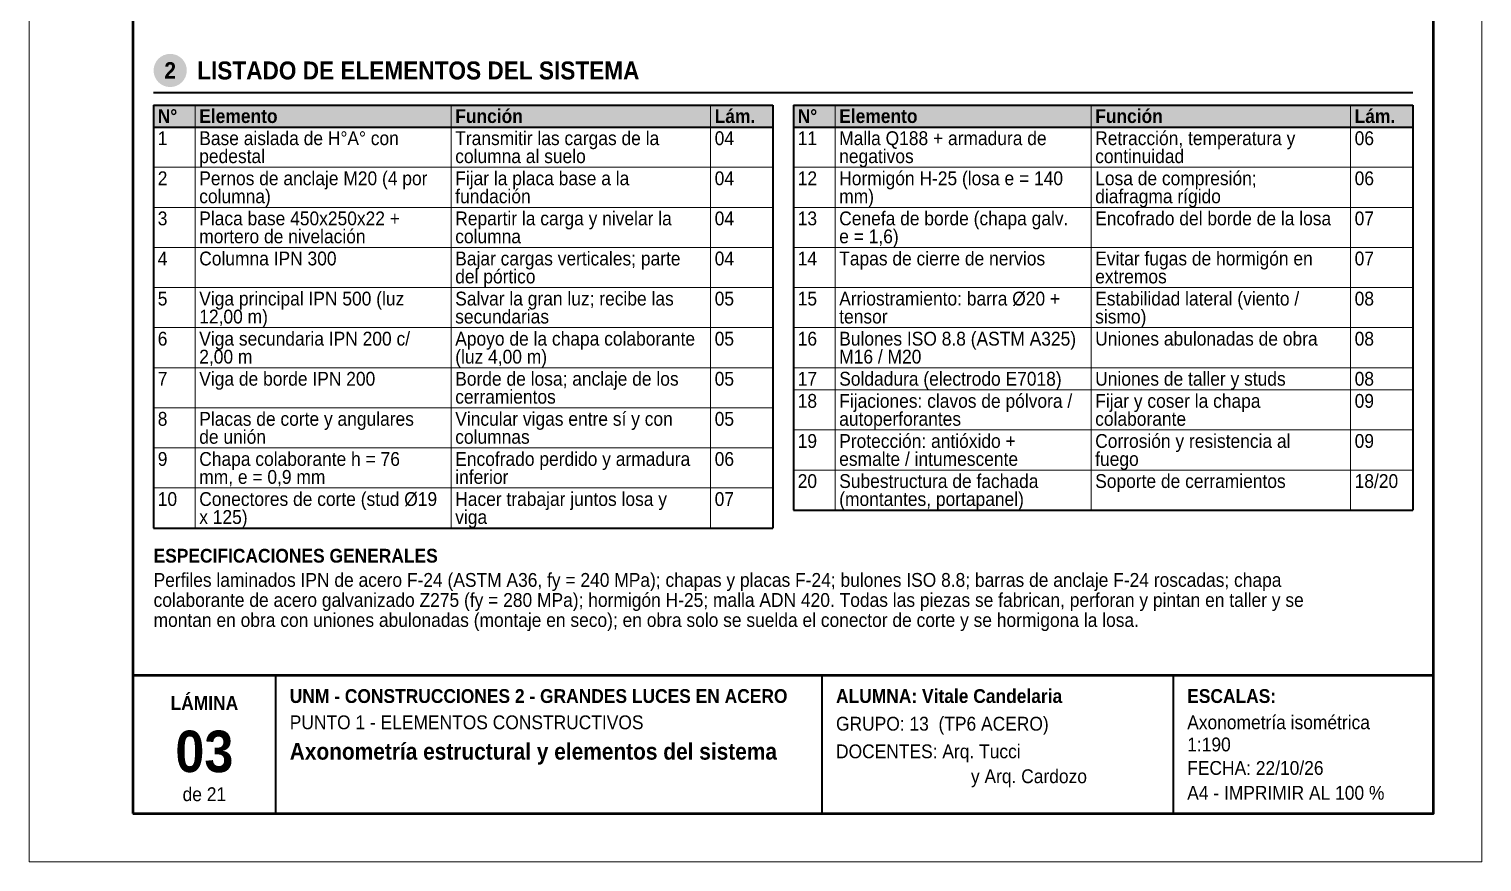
# Model space of a CAD drawing. Header units: millimetres. Extents: x 0 to 210, y 0 to 297.
# Drawn here: x 0 to 210, y 0 to 120.5 of the extents above; entities that cross this region are included whole.
import ezdxf
from ezdxf.enums import TextEntityAlignment as Align

# ---------------------------------------------------------------- set-up
doc = ezdxf.new("R2010")
doc.units = ezdxf.units.MM
doc.header["$LTSCALE"] = 0.35
for name, color, linetype in [('0-MARCO', 7, 'Continuous'), ('3-TABLAS', 7, 'Continuous'), ('3-TEXTOS', 7, 'Continuous'), ('3-TITULOS', 7, 'Continuous')]:
    doc.layers.add(name, color=color, linetype=linetype)
doc.styles.add('ARIAL', font='arial.ttf')
doc.styles.add('ARIAL-NEGRITA', font='arialbd.ttf')

msp = doc.modelspace()

# ---------------------------------------------------------------- hatches: boundary and pattern name
at = {"layer": '3-TABLAS', "true_color": 0xe6e6e6}
h = msp.add_hatch(color=254, dxfattribs=at)
h.dxf.hatch_style = 1
h.paths.add_polyline_path([(18, 109.5), (107.5, 109.5), (107.5, 106.3), (18, 106.3)])
h = msp.add_hatch(color=254, dxfattribs=at)
h.dxf.hatch_style = 1
h.paths.add_polyline_path([(110.5, 109.5), (200, 109.5), (200, 106.3), (110.5, 106.3)])
at = {"layer": '3-TITULOS'}
h = msp.add_hatch(color=7, dxfattribs=at)
h.dxf.hatch_style = 1
edge = h.paths.add_edge_path()
edge.add_arc((20.4, 114.5), 2.4, 0, 360)

# ---------------------------------------------------------------- linework, layer by layer
at = {"layer": '0-MARCO', "color": 9, "lineweight": 0}
msp.add_lwpolyline([(0, 0), (210, 0), (210, 297), (0, 297)], close=True, dxfattribs=at)
at = {"layer": '0-MARCO', "lineweight": 50}
msp.add_lwpolyline([(15, 7), (203, 7), (203, 290), (15, 290)], close=True, dxfattribs=at)
msp.add_lwpolyline([(15, 27), (203, 27)], dxfattribs=at)
at = {"layer": '0-MARCO', "lineweight": 35}
for points in [[(35.68, 7), (35.68, 27)], [(114.64, 7), (114.64, 27)], [(165.4, 7), (165.4, 27)]]:
    msp.add_lwpolyline(points, dxfattribs=at)
at = {"layer": '3-TABLAS', "lineweight": 35}
for points in [[(18, 109.5), (107.5, 109.5)], [(18, 109.5), (18, 48.3)], [(107.5, 109.5), (107.5, 48.3)], [(110.5, 109.5), (200, 109.5)], [(110.5, 109.5), (110.5, 50.9)], [(200, 109.5), (200, 50.9)], [(18, 106.3), (107.5, 106.3)], [(110.5, 106.3), (200, 106.3)], [(110.5, 50.9), (200, 50.9)], [(18, 48.3), (107.5, 48.3)]]:
    msp.add_lwpolyline(points, dxfattribs=at)
at = {"layer": '3-TABLAS', "lineweight": 13}
for points in [[(24, 109.5), (24, 48.3)], [(61, 109.5), (61, 48.3)], [(98.5, 109.5), (98.5, 48.3)], [(116.5, 109.5), (116.5, 50.9)], [(153.5, 109.5), (153.5, 50.9)], [(191, 109.5), (191, 50.9)], [(18, 100.5), (107.5, 100.5)], [(110.5, 100.5), (200, 100.5)], [(18, 94.7), (107.5, 94.7)], [(110.5, 94.7), (200, 94.7)], [(18, 88.9), (107.5, 88.9)], [(110.5, 88.9), (200, 88.9)], [(18, 83.1), (107.5, 83.1)], [(110.5, 83.1), (200, 83.1)], [(18, 77.3), (107.5, 77.3)], [(110.5, 77.3), (200, 77.3)], [(18, 71.5), (107.5, 71.5)], [(110.5, 71.5), (200, 71.5)], [(110.5, 68.3), (200, 68.3)], [(18, 65.7), (107.5, 65.7)], [(110.5, 62.5), (200, 62.5)], [(18, 59.9), (107.5, 59.9)], [(110.5, 56.7), (200, 56.7)], [(18, 54.1), (107.5, 54.1)]]:
    msp.add_lwpolyline(points, dxfattribs=at)
at = {"layer": '3-TITULOS', "lineweight": 35}
msp.add_lwpolyline([(18, 111.3), (200, 111.3)], dxfattribs=at)

# ---------------------------------------------------------------- texts
at = {"layer": '3-TABLAS', "width": 0.9}
for s, style, p in [('N°', 'ARIAL-NEGRITA', (18.6, 106.9)), ('Elemento', 'ARIAL-NEGRITA', (24.6, 106.9)), ('Función', 'ARIAL-NEGRITA', (61.6, 106.9)), ('Lám.', 'ARIAL-NEGRITA', (99.1, 106.9)), ('N°', 'ARIAL-NEGRITA', (111.1, 106.9)), ('Elemento', 'ARIAL-NEGRITA', (117.1, 106.9)), ('Función', 'ARIAL-NEGRITA', (154.1, 106.9)), ('Lám.', 'ARIAL-NEGRITA', (191.6, 106.9)), ('1', 'ARIAL', (18.6, 103.7)), ('Base aislada de H°A° con', 'ARIAL', (24.6, 103.7)), ('Transmitir las cargas de la', 'ARIAL', (61.6, 103.7)), ('04', 'ARIAL', (99.1, 103.7)), ('11', 'ARIAL', (111.1, 103.7)), ('Malla Q188 + armadura de', 'ARIAL', (117.1, 103.7)), ('Retracción, temperatura y', 'ARIAL', (154.1, 103.7)), ('06', 'ARIAL', (191.6, 103.7)), ('pedestal', 'ARIAL', (24.6, 101.1)), ('columna al suelo', 'ARIAL', (61.6, 101.1)), ('negativos', 'ARIAL', (117.1, 101.1)), ('continuidad', 'ARIAL', (154.1, 101.1)), ('2', 'ARIAL', (18.6, 97.9)), ('Pernos de anclaje M20 (4 por', 'ARIAL', (24.6, 97.9)), ('Fijar la placa base a la', 'ARIAL', (61.6, 97.9)), ('04', 'ARIAL', (99.1, 97.9)), ('12', 'ARIAL', (111.1, 97.9)), ('Hormigón H-25 (losa e = 140', 'ARIAL', (117.1, 97.9)), ('Losa de compresión;', 'ARIAL', (154.1, 97.9)), ('06', 'ARIAL', (191.6, 97.9)), ('columna)', 'ARIAL', (24.6, 95.3)), ('fundación', 'ARIAL', (61.6, 95.3)), ('mm)', 'ARIAL', (117.1, 95.3)), ('diafragma rígido', 'ARIAL', (154.1, 95.3)), ('3', 'ARIAL', (18.6, 92.1)), ('Placa base 450x250x22 +', 'ARIAL', (24.6, 92.1)), ('Repartir la carga y nivelar la', 'ARIAL', (61.6, 92.1)), ('04', 'ARIAL', (99.1, 92.1)), ('13', 'ARIAL', (111.1, 92.1)), ('Cenefa de borde (chapa galv.', 'ARIAL', (117.1, 92.1)), ('Encofrado del borde de la losa', 'ARIAL', (154.1, 92.1)), ('07', 'ARIAL', (191.6, 92.1)), ('mortero de nivelación', 'ARIAL', (24.6, 89.5)), ('columna', 'ARIAL', (61.6, 89.5)), ('e = 1,6)', 'ARIAL', (117.1, 89.5)), ('4', 'ARIAL', (18.6, 86.3)), ('Columna IPN 300', 'ARIAL', (24.6, 86.3)), ('Bajar cargas verticales; parte', 'ARIAL', (61.6, 86.3)), ('04', 'ARIAL', (99.1, 86.3)), ('14', 'ARIAL', (111.1, 86.3)), ('Tapas de cierre de nervios', 'ARIAL', (117.1, 86.3)), ('Evitar fugas de hormigón en', 'ARIAL', (154.1, 86.3)), ('07', 'ARIAL', (191.6, 86.3)), ('del pórtico', 'ARIAL', (61.6, 83.7)), ('extremos', 'ARIAL', (154.1, 83.7)), ('5', 'ARIAL', (18.6, 80.5)), ('Viga principal IPN 500 (luz', 'ARIAL', (24.6, 80.5)), ('Salvar la gran luz; recibe las', 'ARIAL', (61.6, 80.5)), ('05', 'ARIAL', (99.1, 80.5)), ('15', 'ARIAL', (111.1, 80.5)), ('Arriostramiento: barra Ø20 +', 'ARIAL', (117.1, 80.5)), ('Estabilidad lateral (viento /', 'ARIAL', (154.1, 80.5)), ('08', 'ARIAL', (191.6, 80.5)), ('12,00 m)', 'ARIAL', (24.6, 77.9)), ('secundarias', 'ARIAL', (61.6, 77.9)), ('sismo)', 'ARIAL', (154.1, 77.9)), ('tensor', 'ARIAL', (117.1, 77.9)), ('6', 'ARIAL', (18.6, 74.7)), ('Viga secundaria IPN 200 c/', 'ARIAL', (24.6, 74.7)), ('Apoyo de la chapa colaborante', 'ARIAL', (61.6, 74.7)), ('05', 'ARIAL', (99.1, 74.7)), ('16', 'ARIAL', (111.1, 74.7)), ('Bulones ISO 8.8 (ASTM A325)', 'ARIAL', (117.1, 74.7)), ('Uniones abulonadas de obra', 'ARIAL', (154.1, 74.7)), ('08', 'ARIAL', (191.6, 74.7)), ('2,00 m', 'ARIAL', (24.6, 72.1)), ('(luz 4,00 m)', 'ARIAL', (61.6, 72.1)), ('M16 / M20', 'ARIAL', (117.1, 72.1)), ('7', 'ARIAL', (18.6, 68.9)), ('Viga de borde IPN 200', 'ARIAL', (24.6, 68.9)), ('Borde de losa; anclaje de los', 'ARIAL', (61.6, 68.9)), ('05', 'ARIAL', (99.1, 68.9)), ('17', 'ARIAL', (111.1, 68.9)), ('Soldadura (electrodo E7018)', 'ARIAL', (117.1, 68.9)), ('Uniones de taller y studs', 'ARIAL', (154.1, 68.9)), ('08', 'ARIAL', (191.6, 68.9)), ('cerramientos', 'ARIAL', (61.6, 66.3)), ('18', 'ARIAL', (111.1, 65.7)), ('Fijaciones: clavos de pólvora /', 'ARIAL', (117.1, 65.7)), ('Fijar y coser la chapa', 'ARIAL', (154.1, 65.7)), ('09', 'ARIAL', (191.6, 65.7)), ('8', 'ARIAL', (18.6, 63.1)), ('Placas de corte y angulares', 'ARIAL', (24.6, 63.1)), ('Vincular vigas entre sí y con', 'ARIAL', (61.6, 63.1)), ('05', 'ARIAL', (99.1, 63.1)), ('autoperforantes', 'ARIAL', (117.1, 63.1)), ('colaborante', 'ARIAL', (154.1, 63.1)), ('de unión', 'ARIAL', (24.6, 60.5)), ('columnas', 'ARIAL', (61.6, 60.5)), ('19', 'ARIAL', (111.1, 59.9)), ('Protección: antióxido +', 'ARIAL', (117.1, 59.9)), ('Corrosión y resistencia al', 'ARIAL', (154.1, 59.9)), ('09', 'ARIAL', (191.6, 59.9)), ('9', 'ARIAL', (18.6, 57.3)), ('Chapa colaborante h = 76', 'ARIAL', (24.6, 57.3)), ('Encofrado perdido y armadura', 'ARIAL', (61.6, 57.3)), ('06', 'ARIAL', (99.1, 57.3)), ('esmalte / intumescente', 'ARIAL', (117.1, 57.3)), ('fuego', 'ARIAL', (154.1, 57.3)), ('mm, e = 0,9 mm', 'ARIAL', (24.6, 54.7)), ('inferior', 'ARIAL', (61.6, 54.7)), ('20', 'ARIAL', (111.1, 54.1)), ('Subestructura de fachada', 'ARIAL', (117.1, 54.1)), ('Soporte de cerramientos', 'ARIAL', (154.1, 54.1)), ('18/20', 'ARIAL', (191.6, 54.1)), ('10', 'ARIAL', (18.6, 51.5)), ('Conectores de corte (stud Ø19', 'ARIAL', (24.6, 51.5)), ('Hacer trabajar juntos losa y', 'ARIAL', (61.6, 51.5)), ('07', 'ARIAL', (99.1, 51.5)), ('(montantes, portapanel)', 'ARIAL', (117.1, 51.5)), ('x 125)', 'ARIAL', (24.6, 48.9)), ('viga', 'ARIAL', (61.6, 48.9))]:
    msp.add_text(s, height=2, dxfattribs=dict(at, style=style)).set_placement(p)
at = {"layer": '3-TEXTOS', "width": 0.9}
for s, height, style, p in [('ESPECIFICACIONES GENERALES', 2, 'ARIAL-NEGRITA', (18, 43.3)), ('Perfiles laminados IPN de acero F-24 (ASTM A36, fy = 240 MPa); chapas y placas F-24; bulones ISO 8.8; barras de anclaje F-24 roscadas; chapa', 2, 'ARIAL', (18, 39.8)), ('colaborante de acero galvanizado Z275 (fy = 280 MPa); hormigón H-25; malla ADN 420. Todas las piezas se fabrican, perforan y pintan en taller y se', 2, 'ARIAL', (18, 36.9)), ('montan en obra con uniones abulonadas (montaje en seco); en obra solo se suelda el conector de corte y se hormigona la losa.', 2, 'ARIAL', (18, 34)), ('UNM - CONSTRUCCIONES 2 - GRANDES LUCES EN ACERO', 2, 'ARIAL-NEGRITA', (37.68, 23)), ('ALUMNA: Vitale Candelaria', 2, 'ARIAL-NEGRITA', (116.64, 23)), ('ESCALAS:', 2, 'ARIAL-NEGRITA', (167.4, 23)), ('PUNTO 1 - ELEMENTOS CONSTRUCTIVOS', 2, 'ARIAL', (37.68, 19.2)), ('GRUPO: 13  (TP6 ACERO)', 2, 'ARIAL', (116.64, 19)), ('Axonometría isométrica', 2, 'ARIAL', (167.4, 19.2)), ('Axonometría estructural y elementos del sistema', 2.4, 'ARIAL-NEGRITA', (37.68, 14.8)), ('DOCENTES: Arq. Tucci', 2, 'ARIAL', (116.64, 15)), ('1:190', 2, 'ARIAL', (167.4, 16)), ('FECHA: 22/10/26', 2, 'ARIAL', (167.4, 12.6)), ('y Arq. Cardozo', 2, 'ARIAL', (136.14, 11.4)), ('A4 - IMPRIMIR AL 100 %', 2, 'ARIAL', (167.4, 9))]:
    msp.add_text(s, height=height, dxfattribs=dict(at, style=style)).set_placement(p)
at = {"layer": '3-TITULOS', "color": 7, "true_color": 0xffffff, "style": 'ARIAL-NEGRITA', "width": 0.9}
msp.add_text('2', height=2.4, dxfattribs=at).set_placement((20.4, 114.5), align=Align.MIDDLE_CENTER)
at = {"layer": '3-TITULOS', "style": 'ARIAL-NEGRITA', "width": 0.9}
msp.add_text('LISTADO DE ELEMENTOS DEL SISTEMA', height=2.6, dxfattribs=at).set_placement((24.3, 114.5), align=Align.MIDDLE_LEFT)
at = {"layer": '3-TITULOS', "width": 0.9}
for s, height, style, p in [('LÁMINA', 2, 'ARIAL-NEGRITA', (25.34, 23)), ('03', 6, 'ARIAL-NEGRITA', (25.34, 16)), ('de 21', 2, 'ARIAL', (25.34, 9.8))]:
    msp.add_text(s, height=height, dxfattribs=dict(at, style=style)).set_placement(p, align=Align.MIDDLE_CENTER)

doc.saveas('drawing.dxf')
